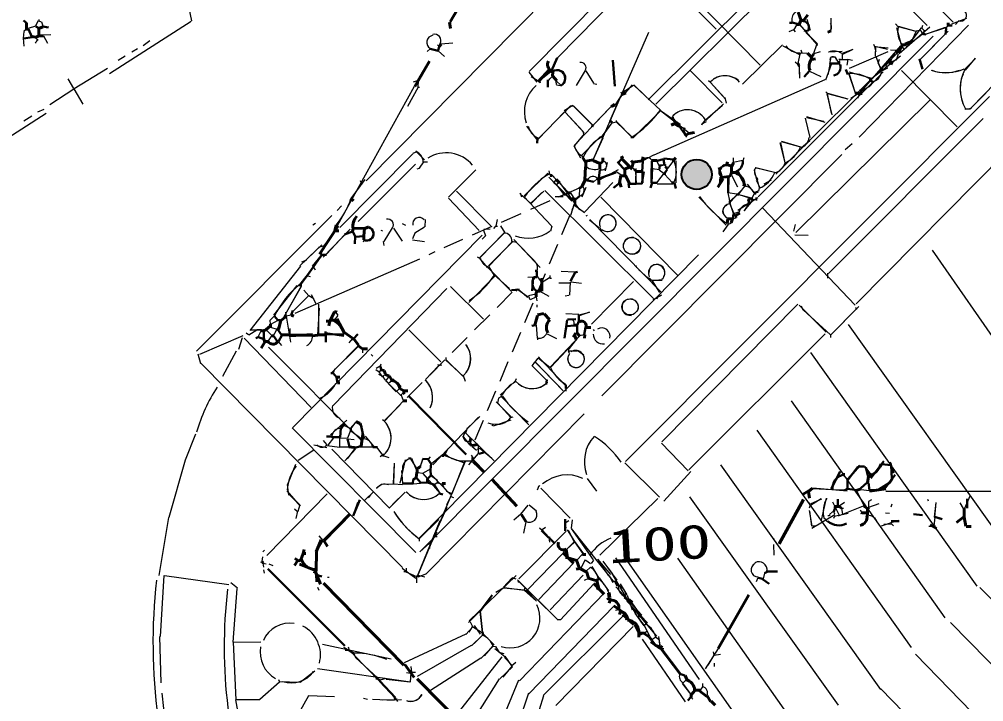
# Model space of a CAD drawing. Header units: millimetres. Extents: x -23299 to 140949, y -27274 to 87783.
# Drawn here: x 63551 to 83742, y 22321 to 36612 of the extents above; entities that cross this region are included whole.
import ezdxf

# ---------------------------------------------------------------- set-up
doc = ezdxf.new("R2010")
doc.units = ezdxf.units.MM
doc.linetypes.add('DASHED', pattern=[666.674799, 446.523571, -220.151228])
for name, color, linetype, lineweight in [('A_DASHED', 8, 'DASHED', 18), ('A_HATCH', 252, 'CONTINUOUS', 15), ('A_MED', 9, 'CONTINUOUS', 20), ('A_THIN', 8, 'CONTINUOUS', 15), ('CHECK', 2, 'CONTINUOUS', 35), ('P_DASHED', 200, 'DASHED', 20), ('P_NOMARK', 6, 'CONTINUOUS', 35), ('P_R', 5, 'CONTINUOUS', 40), ('P_R_MARK', 5, 'CONTINUOUS', 25), ('P_SIZE', 140, 'CONTINUOUS', 13), ('SYM', 4, 'CONTINUOUS', 25), ('TEXT_SHAPE', 7, 'CONTINUOUS', 30)]:
    doc.layers.add(name, color=color, linetype=linetype, lineweight=lineweight)
doc.styles.add('JP', font='msgothic.ttc')

msp = doc.modelspace()

# ---------------------------------------------------------------- hatches: boundary and pattern name
at = {"layer": 'SYM'}
h = msp.add_hatch(color=7, dxfattribs=at)
h.dxf.hatch_style = 1
edge = h.paths.add_edge_path()
edge.add_arc((77733, 33363), 315, 0, 360)

# ---------------------------------------------------------------- linework, layer by layer
at = {"layer": 'A_DASHED', "lineweight": 15}
msp.add_line((73870, 30895), (71193, 28208), dxfattribs=at)
at = {"layer": 'A_HATCH', "lineweight": 15}
for p, q in [((74997, 25893), (74007, 24893)), ((74943, 25436), (74188, 24665)), ((75157, 25220), (74428, 24463)), ((75359, 24972), (74665, 24246)), ((75581, 24792), (74882, 24038))]:
    msp.add_line(p, q, dxfattribs=at)
at = {"layer": 'A_MED', "lineweight": 20}
for p, q in [((76046, 38528), (70816, 33226)), ((80038, 36617), (80110, 36385)), ((80544, 36638), (80543, 36383)), ((83382, 36630), (83069, 36512)), ((79761, 36389), (79661, 36352)), ((79831, 36503), (79762, 36384)), ((81136, 34143), (83420, 36489)), ((81952, 36462), (82321, 36365)), ((81954, 36469), (82321, 36360)), ((81971, 35897), (82616, 36456)), ((82407, 36374), (82322, 36362)), ((82410, 36387), (82444, 36353)), ((82493, 36382), (82474, 36314)), ((82997, 36486), (82945, 36419)), ((76725, 36335), (75558, 33665)), ((82483, 36316), (82242, 36133)), ((78695, 35256), (79529, 36077)), ((80238, 36076), (80176, 35893)), ((80236, 36077), (80270, 36077)), ((80489, 35934), (80776, 35946)), ((81004, 35976), (80776, 35894)), ((81003, 35982), (80786, 35876)), ((81473, 36042), (81472, 35838)), ((81793, 35975), (81911, 35962)), ((82028, 36039), (82064, 35990)), ((79895, 35890), (79850, 35684)), ((79929, 35909), (79896, 35891)), ((79931, 35908), (80049, 35904)), ((80318, 35931), (80185, 35889)), ((80538, 35824), (80516, 35669)), ((80642, 35818), (80557, 35822)), ((80699, 35713), (80640, 35814)), ((80777, 35889), (80777, 35770)), ((80777, 35770), (80896, 35770)), ((80898, 35770), (80876, 35651)), ((80896, 35774), (80998, 35757)), ((81485, 35831), (81594, 35542)), ((81552, 35771), (81529, 35703)), ((81952, 35888), (81917, 35768)), ((82396, 35764), (82442, 35646)), ((83568, 35790), (83338, 35561)), ((83565, 35795), (83352, 35550)), ((79793, 35718), (79842, 35682)), ((79870, 35686), (79884, 35378)), ((79876, 35634), (79882, 35379)), ((80545, 35662), (80431, 35335)), ((80523, 35668), (80475, 35446)), ((77603, 35536), (78263, 34866)), ((80094, 35523), (80335, 35412)), ((80921, 35515), (81393, 35379)), ((81640, 35511), (81345, 35197)), ((70211, 32294), (71825, 35210)), ((76414, 35237), (76665, 34997)), ((76982, 34703), (76426, 35226)), ((81164, 35140), (81163, 35074)), ((81252, 35138), (81199, 35071)), ((76167, 35039), (76026, 34820)), ((76225, 35122), (76028, 34820)), ((75081, 34799), (75149, 34799)), ((75168, 33972), (75999, 34847)), ((75945, 34784), (75566, 34398)), ((83347, 34737), (83466, 34737)), ((83350, 34732), (83485, 34753)), ((77230, 34549), (77518, 34144)), ((74171, 34372), (74380, 34104)), ((75957, 34447), (75734, 34141)), ((75956, 34447), (75736, 34140)), ((76045, 34459), (75963, 34434)), ((76045, 34495), (76045, 34461)), ((77299, 34466), (77332, 34466)), ((77324, 34384), (77483, 34335)), ((77377, 34354), (77443, 34267)), ((77383, 34409), (77383, 34375)), ((77930, 34463), (77825, 34407)), ((77913, 34508), (77832, 34403)), ((75359, 34257), (75365, 34189)), ((75766, 34125), (75561, 33664)), ((79475, 34028), (79580, 33607)), ((79485, 34032), (79575, 33608)), ((80988, 34002), (80839, 33878)), ((71872, 33834), (71789, 33802)), ((72037, 33672), (71877, 33828)), ((80768, 33779), (75745, 28728)), ((75858, 33610), (75816, 33438)), ((76182, 33699), (76325, 33522)), ((76329, 33525), (76380, 33525)), ((76897, 33640), (76951, 33522)), ((76899, 33189), (77239, 33631)), ((77056, 33562), (76954, 33528)), ((77057, 33558), (77091, 33524)), ((77091, 33524), (77125, 33524)), ((77295, 33648), (77293, 33184)), ((78699, 33652), (78496, 33616)), ((72540, 32886), (73106, 33461)), ((74650, 33374), (74616, 33357)), ((74650, 33371), (74669, 33339)), ((74694, 33365), (75044, 32991)), ((76092, 33456), (75689, 33241)), ((76163, 33344), (76047, 33416)), ((76461, 33485), (76449, 33172)), ((76455, 33422), (76463, 33167)), ((76803, 33488), (76955, 33469)), ((76946, 33461), (77053, 33383)), ((77066, 33363), (77221, 33196)), ((78461, 33345), (78589, 33103)), ((78968, 33493), (78934, 33459)), ((78935, 33455), (78986, 33251)), ((79361, 33407), (78958, 33500)), ((79361, 33403), (78974, 33500)), ((70784, 33256), (70492, 32861)), ((70715, 33178), (70503, 32859)), ((74744, 33194), (74795, 33143)), ((75652, 33268), (75584, 33215)), ((76903, 33169), (77208, 33169)), ((76903, 33167), (77234, 33167)), ((72701, 33014), (73426, 32286)), ((74535, 33010), (74270, 32766)), ((75278, 33065), (75269, 32913)), ((78587, 32950), (78876, 32870)), ((78613, 32945), (78837, 32872)), ((78944, 32975), (78886, 32859)), ((79041, 33081), (79024, 33012)), ((72535, 32866), (73180, 32188)), ((74111, 32901), (74693, 32284)), ((74937, 32895), (74768, 32895)), ((75179, 32748), (75120, 32624)), ((77776, 32887), (78352, 32303)), ((78814, 32793), (78796, 32742)), ((78969, 32877), (78968, 32843)), ((78626, 32578), (78524, 32546)), ((67264, 29664), (70096, 32500)), ((70476, 32216), (69914, 31630)), ((70161, 32178), (69919, 31858)), ((73696, 32127), (73184, 31617)), ((73695, 32131), (73190, 31616)), ((73626, 32290), (73714, 32140)), ((74701, 32280), (74673, 32178)), ((70358, 32098), (69983, 31696)), ((70768, 31993), (70747, 31944)), ((73892, 31963), (73374, 31447)), ((79786, 32100), (80066, 32088)), ((69883, 31890), (69425, 31450)), ((69815, 31825), (69558, 31578)), ((69916, 31864), (69815, 31830)), ((69922, 31857), (69864, 31689)), ((69563, 31570), (69462, 31528)), ((69867, 31688), (69867, 31654)), ((73367, 31410), (73857, 30908)), ((74896, 31336), (75185, 31323)), ((74201, 31210), (74319, 31218)), ((74402, 31221), (74493, 31095)), ((74658, 31193), (74692, 31193)), ((74845, 31093), (75082, 31096)), ((75086, 31108), (75069, 30835)), ((75097, 31112), (75318, 31084)), ((76413, 31118), (75532, 30226)), ((76721, 31204), (76805, 31136)), ((80473, 31294), (80473, 31192)), ((68872, 29989), (69456, 31030)), ((69449, 31019), (69146, 30479)), ((70119, 28522), (72504, 30974)), ((73271, 30330), (72580, 31013)), ((74451, 30916), (74637, 30813)), ((69615, 30829), (69717, 30762)), ((74368, 30856), (74215, 30824)), ((74374, 30803), (74389, 30717)), ((75059, 30829), (74979, 30815)), ((69827, 30564), (69796, 30003)), ((69815, 30648), (69818, 30007)), ((79849, 30644), (77005, 27765)), ((79876, 30622), (80440, 30062)), ((68798, 30309), (68802, 30224)), ((68891, 30400), (68801, 30313)), ((69237, 29852), (69133, 30479)), ((69251, 30414), (69133, 30392)), ((70219, 30410), (70146, 30311)), ((70168, 30481), (70220, 30414)), ((74993, 30451), (75265, 30437)), ((74993, 30451), (75265, 30437)), ((75487, 30472), (75267, 30418)), ((75486, 30477), (75274, 30402)), ((68524, 30102), (68356, 29997)), ((68674, 30105), (68403, 30105)), ((68624, 30107), (68522, 30112)), ((68725, 30105), (68843, 29986)), ((68808, 30167), (68945, 30124)), ((69216, 30139), (69216, 30003)), ((74369, 30208), (74392, 29933)), ((75017, 30188), (74966, 29935)), ((68841, 29988), (68755, 29869)), ((70518, 29919), (70450, 29834)), ((74399, 29934), (74399, 29900)), ((74599, 30028), (74801, 29926)), ((75381, 30005), (75280, 29984)), ((68974, 29864), (69043, 29780)), ((70739, 29713), (70738, 29628)), ((72481, 29490), (72834, 29136)), ((74434, 29541), (74416, 29507)), ((75042, 29666), (75228, 29671)), ((71577, 25129), (67351, 29410)), ((71106, 29346), (71020, 29297)), ((71123, 29391), (71106, 29340)), ((74284, 29362), (74579, 29063)), ((74338, 29429), (74291, 29362)), ((74293, 29348), (74580, 29064)), ((71016, 29276), (71086, 29227)), ((71068, 29179), (71173, 29123)), ((71079, 29228), (71145, 29125)), ((71123, 29274), (71092, 29237)), ((72847, 29149), (72883, 29031)), ((71277, 28983), (71444, 28813)), ((71538, 28735), (71282, 28986)), ((71510, 28883), (71459, 28832)), ((74586, 29067), (74605, 29000)), ((74995, 28947), (74995, 28825)), ((73645, 28714), (73583, 28680)), ((73537, 28598), (73847, 28285)), ((75375, 28350), (72070, 25002)), ((73885, 28279), (73833, 28263)), ((70063, 27907), (70410, 28217)), ((70468, 28038), (70609, 28186)), ((70497, 28043), (70594, 28178)), ((73357, 28161), (73459, 28130)), ((70483, 27999), (70424, 27842)), ((70790, 27882), (70965, 27671)), ((72832, 27891), (72984, 27693)), ((72928, 28047), (72893, 27945)), ((69991, 27637), (69715, 27696)), ((69999, 27686), (70254, 27648)), ((70256, 27858), (70255, 27654)), ((70273, 27847), (70425, 27839)), ((70426, 27828), (70562, 27813)), ((73023, 27674), (73126, 27591)), ((73163, 27517), (73163, 27702)), ((76993, 27733), (77552, 27157)), ((69720, 27587), (69386, 27372)), ((71039, 27645), (71153, 27484)), ((71182, 27467), (71285, 27438)), ((72439, 27485), (72850, 27328)), ((67021, 27382), (66681, 26181)), ((71402, 27314), (71376, 26889)), ((71400, 27314), (71383, 26888)), ((71628, 27385), (71516, 26901)), ((71740, 27407), (71869, 27204)), ((71765, 27418), (71855, 27197)), ((72005, 27420), (71921, 27192)), ((71992, 27401), (71951, 27263)), ((71553, 27160), (71573, 26888)), ((71879, 27121), (72014, 27105)), ((72147, 27185), (72011, 27116)), ((77612, 27139), (77048, 26522)), ((81265, 27230), (81163, 27257)), ((71145, 26877), (71028, 26790)), ((71387, 26876), (71150, 26869)), ((71387, 26887), (71572, 26873)), ((71947, 26892), (71794, 26877)), ((72289, 26974), (72305, 26906)), ((72302, 26908), (72403, 26887)), ((69996, 26672), (68732, 25380)), ((69150, 26738), (69428, 26419)), ((71297, 26375), (71629, 26712)), ((71630, 26711), (71364, 26450)), ((72589, 26684), (72588, 26616)), ((80567, 26756), (80161, 26781)), ((80880, 26733), (80162, 26791)), ((80839, 26753), (80567, 26757)), ((81175, 26767), (81346, 26743)), ((81694, 26730), (84328, 26732)), ((76916, 26576), (75704, 25392)), ((80346, 26564), (80121, 26464)), ((80441, 26581), (80341, 26125)), ((80575, 26507), (80627, 26406)), ((80829, 26491), (80714, 26416)), ((81331, 26512), (81327, 26392)), ((81548, 26463), (81329, 26391)), ((82739, 26494), (82705, 26189)), ((82737, 26494), (82712, 26188)), ((83245, 26485), (83314, 26367)), ((83453, 26627), (83340, 26369)), ((69314, 26357), (69367, 26308)), ((69372, 26309), (69339, 26156)), ((72154, 25623), (72506, 26393)), ((74054, 26248), (73904, 26126)), ((74049, 26251), (74207, 26434)), ((74225, 26442), (74378, 26317)), ((80092, 26314), (80137, 25998)), ((80704, 26212), (81223, 26420)), ((80769, 26375), (80803, 26375)), ((81193, 26271), (81160, 26253)), ((66677, 26179), (66474, 24967)), ((74156, 26085), (74106, 25847)), ((75128, 26121), (75102, 25953)), ((75129, 26133), (75103, 25953)), ((81801, 26066), (81596, 26000)), ((81649, 26038), (81801, 26046)), ((81968, 26113), (81797, 26068)), ((69819, 25796), (69906, 25696)), ((74634, 25764), (74668, 25764)), ((74638, 25765), (74654, 25663)), ((75165, 25655), (74934, 25445)), ((68636, 25253), (68603, 25235)), ((75341, 25410), (75225, 25287)), ((75399, 25293), (75310, 25117)), ((68649, 25220), (68663, 25135)), ((68653, 25223), (68720, 25205)), ((71565, 25118), (71851, 24909)), ((75714, 25218), (75887, 24956)), ((66594, 24961), (67940, 24772)), ((69769, 25033), (69769, 24982)), ((72074, 24996), (71897, 24929)), ((71905, 24972), (72040, 24934)), ((75968, 24848), (76036, 24844)), ((67983, 24815), (68116, 24703)), ((68102, 24694), (68022, 23571)), ((74161, 24652), (74364, 24447)), ((75679, 24695), (75628, 24679)), ((73449, 24552), (73203, 24217)), ((76212, 24512), (76280, 24444)), ((73195, 24210), (73240, 23772)), ((74880, 24034), (74813, 24038)), ((76286, 24048), (76235, 24032)), ((76505, 24111), (76522, 24078)), ((72982, 23997), (72948, 23979)), ((73249, 23713), (73016, 23494)), ((73274, 23730), (73493, 23509)), ((68027, 23569), (68085, 22361)), ((70338, 23466), (70565, 23343)), ((76949, 23620), (76956, 23484)), ((77013, 23432), (77046, 23432)), ((71387, 22449), (70541, 23315)), ((70554, 23329), (70588, 23245)), ((70593, 23247), (71058, 22816)), ((71747, 23059), (71763, 22940)), ((73880, 23054), (73609, 22798)), ((71656, 22934), (71741, 22919)), ((71759, 22939), (71844, 22939)), ((71046, 22806), (71012, 22788)), ((77854, 22633), (77802, 22566)), ((77856, 22700), (77856, 22632)), ((71388, 22447), (71404, 22379)), ((71449, 22359), (71467, 22326)), ((77618, 22411), (77652, 22376))]:
    msp.add_line(p, q, dxfattribs=at)
for centre, radius, start, end in [((79905, 36610), 182, 125.9048, 202.8769), ((80448, 36449), 110, 285.1284, 42.5114), ((82370, 36355), 430, 167.2519, 219.5413), ((80608, 35645), 301, 55.2229, 113.0761), ((80590, 35758), 71.4, 355.6555, 169.9954), ((80578, 35602), 166, 279.4115, 32.4163), ((82948, 36443), 949, 251.315, 293.7445), ((82945, 36321), 828, 249.8814, 290.3787), ((80989, 34813), 661, 55.3667, 96.8522), ((81375, 35530), 224, 276.9561, 355.8118), ((84083, 35152), 835, 157.8982, 208.7371), ((75595, 33764), 297, 232.8565, 290.1265), ((75757, 33552), 92.2, 239.9483, 79.8142), ((76701, 33597), 113, 24.2637, 141.3425), ((76789, 33414), 518, 333.9568, 25.0852), ((75561, 33204), 117, 36.1724, 157.2247), ((79220, 33437), 277, 169.7973, 220.5591), ((78840, 33602), 563, 290.7586, 339.276), ((78730, 32905), 211, 19.9571, 89.3606), ((68977, 33349), 1595, 319.0546, 342.0601), ((79550, 34108), 2129, 214.4731, 236.4574), ((70774, 32116), 183, 308.3921, 19.9898), ((74203, 32802), 774, 249.6007, 306.5187), ((76388, 31866), 174, 235.2227, 13.6096), ((75085, 30243), 85.2, 338.5074, 215.7399), ((69464, 29977), 225, 298.4358, 2.2396), ((75767, 30016), 202, 179.2294, 280.4865), ((72488, 29508), 513, 325.3044, 32.004), ((75206, 29499), 176, 138.9453, 26.2655), ((75197, 29492), 185, 321.0633, 121.6776), ((70840, 27845), 495, 313.7605, 43.9989), ((70848, 27842), 488, 326.0994, 33.6514), ((73539, 28527), 398, 258.6089, 318.388), ((70282, 27847), 196, 87.2699, 171.6698), ((72948, 27873), 102, 124.7702, 286.7829), ((76159, 27348), 779, 137.4255, 200.2826), ((69888, 27790), 140, 219.4597, 318.6235), ((70757, 27639), 187, 4.4193, 98.2359), ((71781, 27206), 208, 105.2965, 191.4351), ((70011, 26724), 850, 141.2414, 178.0538), ((71209, 26655), 221, 70.5397, 143.5916), ((80907, 26302), 527, 148.7709, 196.2846), ((74234, 26233), 155, 238.4734, 28.884), ((80713, 26407), 393, 219.0744, 293.7376), ((81304, 26001), 224, 16.8124, 88.3303), ((76302, 24843), 976, 111.8843, 145.8159), ((78408, 23555), 12058, 173.7552, 201.198), ((73102, 23337), 401, 21.64, 67.7226), ((69253, 23278), 562, 250.8214, 324.8235), ((77517, 22851), 150, 158.4944, 243.5945)]:
    msp.add_arc(centre, radius, start, end, dxfattribs=at)
at = {"layer": 'A_THIN', "lineweight": 15}
for p, q in [((80676, 38392), (82556, 36480)), ((76719, 34926), (80077, 38276)), ((74223, 35519), (76701, 38025)), ((80209, 38143), (76880, 34832)), ((76763, 37787), (74817, 35803)), ((76790, 37765), (78140, 36403)), ((79064, 35650), (76859, 37897)), ((83100, 36551), (82393, 37268)), ((67098, 36842), (67158, 36577)), ((67147, 36569), (65443, 35471)), ((83204, 36569), (83153, 36500)), ((79763, 36383), (79797, 36349)), ((79885, 36504), (80248, 36086)), ((81896, 36517), (81951, 36453)), ((81917, 36442), (82027, 36030)), ((82141, 36036), (82439, 36435)), ((82325, 36364), (82244, 36182)), ((82996, 36365), (82422, 35785)), ((82437, 36347), (82455, 36314)), ((82440, 36434), (82491, 36383)), ((82461, 36484), (82444, 36432)), ((82937, 36437), (82480, 36279)), ((82943, 36433), (82539, 36304)), ((71938, 25460), (82680, 36260)), ((80020, 36335), (80259, 36095)), ((82931, 36297), (82408, 35771)), ((79536, 36054), (79897, 35870)), ((79915, 35975), (79933, 35907)), ((82001, 36057), (81224, 35163)), ((81437, 36093), (81458, 36043)), ((81452, 36041), (81486, 35939)), ((81456, 36042), (81744, 36013)), ((81462, 36050), (81729, 35986)), ((82100, 36076), (82133, 36042)), ((81932, 35903), (79389, 33372)), ((80743, 35770), (80709, 35770)), ((80729, 35752), (80711, 35718)), ((80743, 35770), (80777, 35770)), ((81732, 35933), (80924, 35582)), ((81366, 35350), (82003, 35848)), ((81893, 35933), (81798, 35756)), ((81915, 35763), (81830, 35730)), ((81528, 35699), (81596, 35577)), ((81598, 35551), (81586, 35516)), ((81729, 35590), (81613, 35534)), ((81735, 35707), (81684, 35639)), ((81691, 35634), (81725, 35600)), ((81745, 35706), (81794, 35670)), ((83185, 34361), (82019, 35542)), ((80416, 35346), (76834, 33764)), ((80918, 35466), (81049, 35074)), ((80921, 35484), (81049, 35072)), ((76228, 35115), (76412, 35235)), ((76248, 35076), (76391, 35239)), ((77979, 35327), (78028, 35290)), ((78021, 35289), (78339, 34936)), ((78023, 35288), (78314, 34968)), ((79022, 32892), (81418, 35294)), ((80958, 34961), (81334, 35208)), ((83486, 34763), (83990, 35284)), ((76148, 35090), (76168, 35040)), ((83862, 34995), (76242, 27351)), ((78325, 34972), (78347, 34854)), ((80435, 35090), (80469, 35055)), ((80458, 35053), (80562, 34610)), ((80463, 35054), (80551, 34647)), ((80470, 35059), (80891, 34949)), ((80471, 35062), (80899, 34947)), ((81150, 35074), (81099, 34952)), ((81164, 35106), (81197, 35072)), ((83468, 34746), (83789, 35068)), ((74956, 34705), (75139, 34812)), ((74975, 34668), (75081, 34796)), ((75150, 34797), (75548, 34404)), ((75151, 34798), (75543, 34404)), ((76056, 34807), (75910, 34470)), ((78276, 34809), (77916, 34502)), ((78291, 34842), (77923, 34491)), ((82614, 34920), (79811, 32146)), ((64116, 34641), (62458, 33574)), ((74972, 34672), (74413, 34109)), ((74968, 34675), (74417, 34104)), ((74978, 34664), (75359, 34260)), ((74982, 34669), (75377, 34232)), ((76977, 34696), (76403, 34129)), ((77385, 34411), (76974, 34697)), ((77574, 34228), (76977, 34698)), ((80002, 34540), (80104, 34135)), ((80007, 34540), (80098, 34138)), ((80029, 34557), (80395, 34477)), ((80032, 34576), (80414, 34455)), ((83728, 34535), (80494, 31286)), ((76050, 34466), (76377, 34149)), ((76054, 34469), (76376, 34144)), ((77297, 34448), (77333, 34458)), ((77388, 34369), (77491, 34321)), ((75377, 34214), (75173, 33968)), ((75720, 34157), (75320, 33761)), ((77480, 34312), (77446, 34277)), ((75163, 33961), (75302, 33708)), ((79503, 34050), (79908, 33944)), ((79507, 34062), (79907, 33939)), ((80103, 34069), (79919, 33915)), ((84308, 33929), (81069, 30654)), ((70263, 32249), (71791, 33797)), ((76826, 33766), (76607, 33648)), ((71848, 33581), (70644, 32378)), ((72011, 33627), (71921, 33494)), ((72010, 33628), (72094, 33628)), ((77092, 33558), (76954, 33559)), ((78498, 33711), (78497, 33609)), ((78720, 33711), (78702, 33643)), ((71926, 33487), (71875, 33471)), ((74616, 33388), (74122, 32915)), ((74636, 33440), (74653, 33372)), ((74707, 33343), (74791, 33258)), ((76384, 33512), (76418, 33478)), ((77093, 33508), (77110, 33475)), ((70685, 33236), (70705, 33186)), ((74634, 33308), (75117, 32806)), ((75117, 32821), (74653, 33290)), ((74784, 33254), (74748, 33204)), ((74798, 33147), (74945, 32952)), ((74851, 33188), (74801, 33152)), ((75289, 32621), (74869, 33197)), ((75976, 33194), (75385, 32575)), ((78734, 33114), (78606, 32951)), ((78788, 33158), (78965, 32944)), ((78976, 33241), (79056, 33089)), ((78998, 33250), (79038, 33082)), ((79292, 33243), (79137, 33159)), ((74027, 32964), (74266, 32746)), ((74036, 32979), (74063, 32893)), ((74493, 32985), (74265, 32753)), ((74552, 33027), (76826, 30764)), ((74941, 32939), (74840, 32886)), ((75020, 32981), (75002, 32948)), ((75091, 32981), (75164, 32865)), ((75411, 33089), (75328, 32890)), ((78383, 32977), (78422, 32808)), ((78394, 32987), (78564, 32955)), ((78743, 33109), (78431, 32781)), ((78570, 32938), (78434, 32802)), ((75169, 32749), (75091, 32504)), ((75173, 32718), (75382, 32563)), ((77336, 31249), (75727, 32888)), ((78410, 32779), (78515, 32524)), ((78428, 32759), (78501, 32534)), ((78593, 32613), (79011, 32883)), ((78906, 32823), (78719, 32601)), ((78810, 32734), (78724, 32598)), ((78820, 32796), (78854, 32762)), ((78969, 32842), (78901, 32824)), ((70297, 32707), (70208, 32609)), ((78524, 32534), (78541, 32517)), ((81052, 30623), (79119, 32654)), ((69752, 32334), (69699, 32302)), ((73558, 32420), (73527, 32283)), ((75442, 32506), (75409, 32488)), ((75489, 32413), (75686, 32252)), ((76987, 30899), (75495, 32419)), ((78386, 32306), (78277, 32158)), ((78454, 32345), (78375, 32311)), ((78556, 32447), (78493, 32432)), ((79795, 32316), (79756, 32173)), ((73271, 32195), (73308, 32079)), ((73409, 32218), (73279, 32207)), ((73526, 32285), (73477, 32232)), ((73528, 32283), (73562, 32283)), ((75696, 32265), (75731, 32198)), ((75730, 32197), (75730, 32163)), ((69277, 28061), (73244, 32088)), ((73311, 32075), (73240, 32010)), ((73873, 31952), (73379, 31441)), ((73866, 31963), (73951, 31948)), ((73902, 31999), (74457, 31413)), ((73950, 31942), (74320, 31566)), ((82665, 31776), (85951, 27027)), ((69329, 30456), (71937, 31593)), ((77770, 31676), (71919, 25736)), ((73135, 31634), (73202, 31600)), ((73195, 31598), (73356, 31404)), ((69435, 31442), (68376, 30097)), ((69714, 31416), (69746, 31364)), ((73380, 31426), (73493, 31247)), ((76453, 31464), (76474, 31415)), ((76523, 31364), (76713, 31196)), ((69592, 31241), (69643, 31225)), ((73508, 31230), (72964, 30681)), ((73501, 31257), (73812, 30974)), ((74654, 31201), (74487, 31094)), ((74659, 31244), (74658, 31193)), ((76798, 31134), (76956, 30894)), ((77013, 31154), (76810, 31137)), ((77013, 31142), (76810, 31142)), ((69360, 31034), (68873, 30416)), ((69509, 30941), (69613, 30824)), ((73895, 30955), (73963, 30955)), ((73965, 30954), (73947, 30920)), ((73969, 30964), (74205, 30803)), ((74016, 30946), (74188, 30788)), ((69607, 30822), (69293, 30506)), ((69609, 30819), (69324, 30543)), ((69665, 30848), (69765, 30646)), ((74210, 30816), (74240, 30747)), ((74254, 30742), (74370, 30800)), ((76999, 30838), (76817, 30740)), ((76929, 30817), (76894, 30749)), ((76924, 30833), (76941, 30816)), ((76944, 30818), (76977, 30818)), ((74385, 30632), (74385, 30581)), ((79920, 30612), (79954, 30527)), ((79959, 30529), (80532, 30001)), ((81128, 30596), (80533, 29994)), ((81086, 30552), (80535, 29997)), ((81059, 30579), (81093, 30545)), ((68966, 30304), (68811, 30223)), ((68616, 30092), (68547, 29956)), ((71704, 30111), (72379, 29439)), ((75566, 30119), (75583, 30086)), ((80902, 30220), (84349, 25377)), ((68228, 29981), (67326, 29590)), ((68215, 29940), (68137, 29700)), ((68258, 29937), (69665, 28483)), ((68350, 30001), (68300, 30036)), ((74673, 29333), (75285, 29980)), ((75225, 29905), (74676, 29330)), ((75218, 29912), (75035, 29684)), ((80419, 30028), (77569, 27178)), ((80531, 30001), (80531, 29950)), ((68771, 29744), (70701, 27803)), ((70649, 29770), (70102, 29224)), ((70643, 29776), (70166, 29283)), ((75233, 29686), (75371, 29587)), ((67289, 29604), (67344, 29406)), ((68092, 29665), (67802, 29133)), ((70920, 29590), (70954, 29556)), ((72480, 29526), (72480, 29475)), ((74408, 29513), (74340, 29428)), ((74418, 29513), (74656, 29324)), ((74435, 29521), (74986, 28946)), ((75043, 29662), (75061, 29629)), ((80114, 29637), (83595, 24744)), ((70158, 29290), (70122, 29205)), ((72329, 29356), (72058, 29071)), ((72310, 29388), (72328, 29355)), ((72398, 29369), (72330, 29352)), ((72484, 29476), (72843, 29140)), ((74354, 29432), (74872, 28899)), ((74357, 29435), (74934, 28831)), ((71157, 29133), (71221, 29045)), ((71192, 29154), (71159, 29136)), ((71294, 29135), (71228, 29049)), ((73950, 29084), (73934, 29033)), ((71222, 29043), (71289, 28991)), ((71342, 29053), (71293, 29001)), ((73933, 29032), (73621, 28737)), ((71595, 28798), (71544, 28747)), ((71546, 28743), (71587, 28626)), ((73583, 28675), (73561, 28574)), ((73646, 28707), (74216, 28120)), ((71588, 28617), (71202, 28203)), ((73569, 28573), (73842, 28275)), ((79708, 28620), (82929, 24078)), ((72209, 27279), (73162, 28280)), ((73196, 28292), (72932, 28047)), ((70341, 28112), (70493, 28042)), ((71154, 28231), (71204, 28195)), ((73462, 28129), (73444, 28095)), ((73844, 28217), (73470, 28092)), ((67240, 27921), (67027, 27379)), ((71856, 25443), (69267, 28055)), ((70492, 27992), (70720, 27826)), ((73493, 27363), (72899, 27942)), ((72900, 27943), (72996, 27842)), ((78992, 28006), (82220, 23457)), ((69916, 27789), (69983, 27704)), ((70131, 27850), (70013, 27696)), ((70713, 27668), (70950, 27649)), ((70092, 27610), (71299, 26371)), ((70950, 27654), (70255, 27654)), ((70588, 27612), (70367, 27367)), ((70575, 27627), (70415, 27410)), ((71154, 27482), (71104, 27446)), ((72407, 27483), (72179, 27300)), ((72513, 27608), (72465, 27505)), ((72965, 27279), (73164, 27521)), ((73012, 27481), (73048, 27431)), ((73185, 27621), (73136, 27601)), ((73196, 27632), (73443, 27420)), ((69337, 27291), (69163, 26873)), ((72885, 27351), (71887, 24957)), ((72150, 27451), (72114, 27401)), ((72879, 27358), (72605, 26677)), ((72863, 27366), (73049, 27368)), ((76225, 27325), (76957, 26601)), ((78233, 27283), (81579, 22575)), ((81807, 27311), (81807, 27277)), ((72361, 26691), (72006, 27102)), ((72168, 27060), (72288, 26977)), ((72571, 26666), (72184, 27075)), ((80797, 27063), (80887, 26984)), ((69160, 26871), (69189, 26649)), ((72242, 26865), (72355, 26686)), ((72302, 26904), (72250, 26872)), ((75438, 26994), (75636, 26732)), ((69206, 26656), (69414, 26451)), ((70964, 26719), (70784, 26539)), ((70905, 26655), (70853, 26587)), ((74429, 26839), (74395, 26754)), ((74449, 26832), (74432, 26849)), ((74471, 26791), (75081, 26163)), ((81080, 26743), (81239, 26415)), ((72589, 26615), (72492, 26442)), ((72589, 26617), (72638, 26597)), ((77585, 26610), (80692, 22246)), ((80089, 26494), (80105, 26442)), ((80342, 26570), (80116, 26431)), ((81394, 26551), (81332, 26517)), ((81816, 26461), (81799, 26393)), ((82563, 26561), (82581, 26527)), ((69425, 26441), (69384, 26305)), ((80086, 26324), (80142, 25998)), ((80108, 26444), (80089, 26376)), ((80577, 26297), (80511, 26244)), ((80601, 26291), (80619, 26258)), ((80644, 26364), (80713, 26229)), ((80765, 26375), (80784, 26239)), ((80907, 26262), (80787, 26232)), ((81158, 26341), (81193, 26274)), ((81684, 26275), (81767, 26266)), ((71896, 24968), (72362, 26116)), ((72337, 26135), (71923, 25731)), ((74970, 26051), (74995, 25964)), ((75055, 26111), (74976, 26059)), ((80144, 25957), (80626, 26238)), ((80481, 26222), (80514, 26222)), ((80512, 26236), (80529, 26219)), ((80618, 26205), (80597, 26155)), ((80702, 26217), (80617, 26202)), ((81801, 26052), (81852, 26001)), ((82721, 26187), (82700, 26000)), ((72294, 25869), (72160, 25620)), ((74445, 25964), (74496, 25913)), ((74565, 25971), (74498, 25919)), ((75023, 25921), (75177, 25673)), ((75039, 25916), (75169, 25667)), ((75107, 25945), (75974, 24855)), ((75570, 25291), (75112, 25949)), ((80158, 26001), (80225, 26001)), ((82595, 25999), (82698, 25990)), ((82699, 26001), (82733, 26001)), ((71924, 25731), (71924, 25680)), ((72226, 25814), (72244, 25781)), ((72246, 25782), (72297, 25782)), ((75161, 25660), (75007, 25508)), ((75173, 25672), (75354, 25414)), ((75176, 25674), (75361, 25418)), ((68687, 25493), (68653, 25459)), ((72136, 25638), (71937, 25462)), ((72146, 25628), (72136, 25526)), ((68646, 25358), (68632, 25255)), ((75412, 25288), (75511, 25217)), ((75571, 25282), (75520, 25214)), ((75629, 25283), (75730, 25214)), ((75654, 25309), (75926, 24982)), ((76065, 24869), (75777, 25263)), ((75780, 25246), (75966, 25009)), ((76030, 25333), (77786, 22788)), ((78811, 21672), (76245, 25329)), ((77328, 25328), (80245, 21190)), ((68665, 25084), (68681, 25016)), ((68773, 25210), (68858, 25176)), ((69736, 25084), (69736, 25033)), ((71599, 25050), (71650, 25050)), ((71646, 25042), (71867, 24941)), ((71650, 25118), (71650, 25050)), ((75509, 25138), (75422, 25055)), ((75537, 25150), (75687, 24911)), ((66577, 24962), (66497, 23689)), ((69702, 25033), (69736, 25033)), ((69736, 25033), (69769, 25033)), ((70006, 24931), (70040, 24931)), ((71870, 24948), (71869, 24812)), ((72969, 24017), (73950, 24966)), ((73864, 24911), (73689, 24717)), ((73956, 24887), (73872, 24917)), ((74814, 24046), (73978, 24871)), ((73986, 24843), (74019, 24825)), ((75465, 24904), (75376, 24861)), ((75690, 24915), (75885, 24646)), ((75897, 24967), (75977, 24815)), ((76496, 24105), (75965, 25005)), ((69792, 24722), (69825, 24654)), ((73698, 24709), (73528, 24607)), ((73698, 24707), (74122, 24662)), ((73699, 24715), (74178, 24652)), ((74584, 24273), (74020, 24827)), ((74119, 24655), (74379, 24425)), ((74134, 24709), (74122, 24658)), ((76042, 24725), (76585, 24136)), ((76128, 24786), (76271, 24557)), ((83663, 24711), (84930, 23436)), ((75805, 24604), (74026, 22760)), ((75917, 24609), (75930, 24506)), ((76211, 24501), (76324, 24415)), ((76251, 24560), (76217, 24526)), ((76276, 24549), (76380, 24245)), ((76005, 24330), (74221, 22489)), ((76102, 24248), (76034, 24230)), ((76700, 23973), (76282, 24412)), ((76374, 24383), (76340, 24365)), ((76692, 23953), (76384, 24393)), ((76899, 23690), (76441, 24242)), ((73198, 24222), (72975, 24003)), ((73201, 24215), (73248, 23773)), ((76183, 24115), (74520, 22449)), ((76438, 24178), (76628, 23913)), ((76514, 24071), (76632, 23918)), ((76560, 24131), (76578, 24097)), ((73045, 23886), (72901, 23730)), ((73035, 23892), (72959, 23778)), ((72989, 23997), (73040, 23896)), ((73038, 23899), (73248, 23764)), ((73071, 23916), (73200, 23737)), ((76400, 23897), (74786, 22238)), ((76752, 23692), (76636, 23923)), ((76675, 23945), (76641, 23927)), ((83045, 23979), (88451, 18452)), ((66522, 22719), (66492, 23689)), ((72898, 23733), (71611, 23133)), ((73247, 23712), (73076, 23541)), ((76589, 23634), (77490, 22315)), ((76689, 23793), (76640, 23757)), ((76877, 23672), (76794, 23617)), ((76881, 23674), (76942, 23622)), ((76931, 23683), (76967, 23462)), ((68039, 23569), (68611, 23572)), ((71339, 23211), (69899, 23522)), ((70438, 23467), (70456, 23399)), ((73012, 23501), (71883, 22846)), ((73474, 23486), (73217, 23228)), ((73467, 23489), (73280, 23284)), ((73472, 23485), (73523, 23480)), ((73505, 23433), (73719, 23268)), ((73523, 23478), (73589, 23364)), ((76945, 23483), (76979, 23483)), ((78179, 23438), (77908, 23006)), ((70372, 23399), (70457, 23399)), ((73215, 23231), (72163, 22559)), ((73656, 23260), (72660, 21994)), ((73589, 23361), (73692, 23331)), ((73706, 23247), (73864, 23088)), ((73718, 23274), (73853, 23071)), ((78091, 23299), (77963, 23089)), ((78077, 23363), (78095, 23295)), ((78232, 23307), (78096, 23292)), ((82315, 23313), (87825, 17656)), ((73868, 23069), (73671, 22838)), ((73947, 23141), (73861, 23074)), ((78100, 23125), (78102, 23057)), ((69738, 22958), (69429, 22724)), ((71740, 22727), (69792, 23010)), ((71746, 22922), (71732, 22735)), ((69001, 22729), (68588, 22368)), ((68999, 22733), (68590, 22366)), ((68979, 22786), (68999, 22737)), ((69420, 22721), (68997, 22734)), ((71112, 22781), (71232, 22811)), ((71232, 22793), (71725, 22739)), ((72738, 21422), (73607, 22802)), ((74002, 22775), (73386, 21278)), ((77429, 22700), (77607, 22474)), ((77436, 22707), (77607, 22471)), ((77518, 22785), (77450, 22717)), ((66612, 21833), (66544, 22499)), ((69603, 22442), (68908, 21203)), ((70148, 22420), (69606, 22447)), ((74210, 22497), (73713, 21021)), ((74529, 22444), (73992, 20729)), ((81587, 22587), (87136, 16930)), ((68080, 22358), (68313, 21062)), ((68589, 22362), (68102, 22361)), ((68589, 22362), (68165, 22361)), ((70758, 22397), (70841, 22376)), ((70943, 22376), (71401, 22355)), ((71553, 22362), (71164, 22353))]:
    msp.add_line(p, q, dxfattribs=at)
for centre, radius in [((76377, 31867), 177), ((76336, 30588), 168)]:
    msp.add_circle(centre, radius, dxfattribs=at)
for centre, radius, start, end in [((83260, 36696), 122, 245.6847, 50.0686), ((79882, 36249), 341, 214.7388, 272.2516), ((84121, 35157), 872, 152.5694, 207.8515), ((78323, 35010), 420, 43.3258, 135.789), ((78320, 34956), 472, 52.3593, 120.3174), ((74859, 34681), 733, 131.7314, 198.8067), ((75148, 36038), 2257, 303.2295, 323.7887), ((77542, 34292), 426, 30.9234, 139.0026), ((77541, 34288), 430, 45.8218, 135.1397), ((74556, 34455), 361, 192.9631, 245.0048), ((76167, 33371), 883, 119.1986, 156.3823), ((79858, 34161), 234, 281.6441, 353.9643), ((75492, 34042), 332, 193.2301, 245.1312), ((79237, 34266), 750, 297.6507, 333.4466), ((71755, 33611), 255, 3.856, 67.9889), ((72492, 33102), 713, 39.71, 122.6433), ((79314, 33676), 279, 279.7847, 345.9303), ((75479, 31962), 1640, 121.7399, 144.9551), ((75258, 33034), 122, 278.3853, 43.5169), ((78395, 32597), 120, 106.0165, 232.6296), ((78434, 32595), 154, 92.7857, 254.8488), ((78828, 32536), 207, 98.2305, 170.1385), ((75872, 32340), 175, 303.8167, 202.947), ((75874, 32341), 173, 272.6582, 176.8899), ((73715, 31984), 148, 350.5448, 97.146), ((75864, 32347), 180, 228.1041, 304.5288), ((76387, 31849), 197, 84.0235, 182.5754), ((73444, 31671), 249, 196.0409, 257.0531), ((74223, 31404), 180, 340.9827, 59.0252), ((76893, 31301), 173, 309.9687, 208.5452), ((76900, 31312), 169, 330.1213, 185.4523), ((71971, 32258), 1829, 303.0481, 326.2946), ((70607, 29572), 1902, 128.1411, 154.3422), ((76342, 30582), 172, 341.6768, 278.0139), ((75740, 29988), 169, 147.4143, 147.4143), ((75745, 29972), 176, 346.5335, 119.0481), ((74434, 30108), 175, 258.6553, 336.8577), ((72517, 29507), 484, 313.4558, 37.9972), ((75211, 29498), 178, 148.1516, 297.3635), ((75372, 29637), 769, 203.0035, 240.8958), ((70439, 27093), 3292, 146.5091, 164.653), ((69611, 29260), 626, 291.4824, 334.4493), ((74284, 28389), 719, 118.3605, 153.3379), ((74288, 29336), 458, 220.9049, 306.602), ((74289, 29332), 455, 231.064, 312.7473), ((75467, 29988), 2204, 215.1211, 235.064), ((70318, 28469), 215, 164.956, 254.7589), ((74587, 26263), 1898, 34.4595, 57.9413), ((75019, 26279), 791, 65.4749, 130.2617), ((72695, 26973), 306, 196.2698, 249.781), ((72019, 27068), 510, 224.0459, 301.2825), ((72017, 27056), 499, 223.3702, 311.9462), ((73148, 27398), 2066, 211.9224, 233.7094), ((72925, 27218), 1782, 210.7943, 233.6545), ((75352, 24860), 317, 6.5315, 59.709), ((75319, 24397), 610, 19.8599, 55.3587), ((78285, 23471), 10445, 173.3654, 200.6264), ((76340, 24749), 255, 177.5411, 242.5148), ((75974, 24500), 288, 11.2236, 66.5969), ((73830, 24072), 622, 252.2627, 26.4515), ((69208, 23368), 596, 80.487, 156.6195), ((69179, 23300), 677, 345.0956, 62.7653), ((76435, 23552), 460, 14.9679, 58.3568), ((69225, 23357), 631, 169.8167, 240.5587), ((70579, 21617), 1721, 67.1172, 90.7029), ((77818, 22498), 144, 338.9836, 74.0541)]:
    msp.add_arc(centre, radius, start, end, dxfattribs=at)
at = {"layer": 'CHECK', "lineweight": 15}
for p, q in [((81122, 35058), (81122, 35058)), ((81137, 35093), (81137, 35093)), ((81164, 35050), (81164, 35050)), ((81174, 35096), (81174, 35096)), ((76395, 33525), (76380, 33525)), ((79743, 33669), (79743, 33669)), ((76401, 33494), (76401, 33494)), ((74763, 33224), (74763, 33224)), ((74769, 33170), (74769, 33170)), ((74821, 33166), (74821, 33166)), ((74824, 33224), (74824, 33224)), ((76339, 24432), (76339, 24432)), ((76288, 24413), (76288, 24419)), ((76301, 24392), (76301, 24392)), ((76346, 24368), (76340, 24365))]:
    msp.add_line(p, q, dxfattribs=at)
at = {"layer": 'CHECK', "lineweight": 30}
msp.add_line((74400, 34121), (74392, 34019), dxfattribs=at)
at = {"layer": 'P_DASHED', "lineweight": 20}
for p, q in [((75271, 33077), (72440, 31829)), ((75078, 32507), (73088, 27791))]:
    msp.add_line(p, q, dxfattribs=at)
at = {"layer": 'P_NOMARK', "lineweight": 40}
for p, q in [((71596, 28793), (71614, 28759)), ((71599, 28828), (71684, 28828)), ((71599, 28828), (71599, 28794)), ((71581, 28624), (71666, 28624)), ((69747, 25057), (69860, 24782)), ((71602, 23083), (69918, 24802)), ((71621, 23103), (71821, 22829)), ((71878, 22800), (73931, 20727))]:
    msp.add_line(p, q, dxfattribs=at)
at = {"layer": 'P_NOMARK', "lineweight": 30}
for p, q in [((71709, 28719), (72908, 27499)), ((68753, 25106), (70363, 23492)), ((70454, 23395), (70555, 23326))]:
    msp.add_line(p, q, dxfattribs=at)
at = {"layer": 'P_R', "lineweight": 40}
for p, q in [((72575, 36556), (73261, 37745)), ((72561, 36553), (72577, 36416)), ((80159, 26787), (79962, 26669)), ((80075, 26716), (80096, 26580)), ((79966, 26554), (79458, 25627)), ((78182, 23436), (78824, 24558))]:
    msp.add_line(p, q, dxfattribs=at)
at = {"layer": 'P_R_MARK', "lineweight": 15}
for p, q in [((72154, 35996), (72090, 35940)), ((71902, 35192), (71679, 34784)), ((71899, 35330), (71898, 35194)), ((71898, 35194), (71932, 35194)), ((79343, 25746), (79343, 25712)), ((79011, 24915), (78977, 24830))]:
    msp.add_line(p, q, dxfattribs=at)
at = {"layer": 'P_R_MARK', "lineweight": 30}
for p, q in [((72155, 35990), (72323, 35951)), ((72340, 36045), (72322, 35960)), ((79222, 25047), (79154, 25015)), ((79222, 25048), (79425, 25048)), ((79019, 24915), (79119, 24894)), ((79113, 24885), (79253, 24790))]:
    msp.add_line(p, q, dxfattribs=at)
at = {"layer": 'P_R_MARK', "lineweight": 20}
for p, q in [((72309, 36078), (72342, 36044)), ((72318, 35952), (72455, 35835)), ((72630, 36115), (72377, 36091)), ((71899, 35329), (71798, 35292)), ((79341, 25610), (79348, 25389)), ((79150, 25015), (79121, 24895))]:
    msp.add_line(p, q, dxfattribs=at)
at = {"layer": 'P_R_MARK', "lineweight": 40}
for p, q in [((72380, 36093), (72344, 36043)), ((72138, 35738), (71830, 35208)), ((72137, 35738), (71901, 35328))]:
    msp.add_line(p, q, dxfattribs=at)
at = {"layer": 'P_R_MARK', "lineweight": 20}
for centre, radius, start, end in [((72232, 36128), 150, 98.7201, 240.3417), ((72245, 36165), 133, 332.067, 106.7389), ((79035, 25080), 172, 350.2938, 119.1313), ((79019, 25081), 148, 114.3962, 269.5604)]:
    msp.add_arc(centre, radius, start, end, dxfattribs=at)
at = {"layer": 'SYM'}
msp.add_circle((77733, 33363), 315, dxfattribs=at)
at = {"layer": 'SYM', "lineweight": 40}
msp.add_arc((71325, 28854), 195, 7.6485, 83.9218, dxfattribs=at)
at = {"layer": 'SYM', "lineweight": 15}
for centre, radius, start, end in [((71702, 28701), 502, 334.8823, 45.3961), ((72837, 27915), 549, 228.7604, 272.6828), ((71749, 22589), 260, 248.9783, 332.6859), ((71732, 22617), 291, 261.4455, 329.5408)]:
    msp.add_arc(centre, radius, start, end, dxfattribs=at)
at = {"layer": 'SYM', "lineweight": 20}
msp.add_arc((71695, 28698), 509, 333.7236, 45.0212, dxfattribs=at)
at = {"layer": 'TEXT_SHAPE', "lineweight": 40}
for p, q in [((79855, 36760), (79922, 36589)), ((79914, 36588), (79881, 36503)), ((79917, 36587), (79967, 36587)), ((80059, 36702), (79972, 36584)), ((63705, 36540), (63705, 36404)), ((63705, 36404), (63739, 36404)), ((63959, 36421), (63958, 36268)), ((64045, 36452), (63959, 36420)), ((79832, 36502), (79882, 36502)), ((80547, 36373), (80478, 36342)), ((82999, 36536), (82999, 36485)), ((63823, 36253), (63890, 36235)), ((63958, 36268), (63891, 36233)), ((63958, 36268), (64060, 36268)), ((82253, 36178), (82201, 36127)), ((81908, 35972), (81942, 35904)), ((82016, 36042), (81960, 35907)), ((82032, 36076), (82100, 36076)), ((82032, 36076), (82032, 36042)), ((82197, 36136), (82094, 36088)), ((80051, 35902), (80134, 35822)), ((80133, 35821), (80133, 35770)), ((80219, 35782), (80134, 35767)), ((80188, 35887), (80135, 35820)), ((81805, 35760), (81737, 35709)), ((74660, 35566), (74414, 35304)), ((79847, 35687), (79881, 35636)), ((80709, 35719), (80709, 35685)), ((81832, 35733), (81797, 35666)), ((74671, 35524), (74435, 35335)), ((74678, 35516), (74711, 35516)), ((74719, 35516), (74711, 35414)), ((74719, 35421), (74805, 35320)), ((81369, 35330), (81403, 35312)), ((76168, 35035), (76252, 35070)), ((81113, 35057), (81197, 35057)), ((76028, 34823), (75943, 34788)), ((77233, 34530), (77282, 34461)), ((75931, 34482), (75964, 34448)), ((77320, 34449), (77196, 34393)), ((77280, 34431), (77196, 34393)), ((77282, 34460), (77281, 34426)), ((77282, 34460), (77281, 34426)), ((77349, 34375), (77383, 34375)), ((76382, 34154), (76382, 34120)), ((77453, 34274), (77495, 34191)), ((77504, 34187), (77571, 34217)), ((77687, 34241), (77569, 34220)), ((75340, 33724), (75406, 33621)), ((76159, 33745), (76179, 33696)), ((76614, 33730), (76597, 33679)), ((75402, 33525), (75394, 33253)), ((75566, 33668), (75412, 33642)), ((75415, 33627), (75414, 33525)), ((75565, 33657), (75702, 33591)), ((75769, 33629), (75702, 33595)), ((75702, 33593), (75702, 33474)), ((75771, 33712), (75770, 33627)), ((76167, 33688), (76380, 33473)), ((76331, 33519), (76228, 33471)), ((76360, 33658), (76395, 33608)), ((76400, 33609), (76382, 33524)), ((76599, 33651), (76395, 33623)), ((76601, 33678), (76600, 33644)), ((76804, 33654), (76905, 33654)), ((77295, 33712), (77244, 33661)), ((77244, 33661), (77244, 33627)), ((78375, 33627), (78358, 33559)), ((78362, 33562), (78464, 33545)), ((78463, 33541), (78463, 33405)), ((78502, 33607), (78467, 33539)), ((74668, 33338), (74702, 33338)), ((76143, 33340), (76117, 33185)), ((76159, 33337), (76226, 33337)), ((76227, 33474), (76226, 33337)), ((76239, 33344), (76325, 33175)), ((76464, 33422), (76582, 33422)), ((77057, 33388), (77056, 33354)), ((78412, 33320), (78243, 33299)), ((78444, 33340), (78411, 33322)), ((78459, 33406), (78442, 33338)), ((78463, 33405), (78564, 33405)), ((70703, 33185), (70737, 33185)), ((74791, 33257), (74858, 33189)), ((75342, 33119), (75275, 33067)), ((75396, 33253), (75337, 33120)), ((75396, 33253), (75447, 33253)), ((75650, 33269), (75684, 33269)), ((75684, 33269), (75683, 33150)), ((76126, 33185), (76155, 33098)), ((77208, 33184), (77259, 33184)), ((75022, 32980), (75090, 32980)), ((70495, 32858), (70545, 32807)), ((75153, 32865), (75119, 32831)), ((75154, 32853), (75190, 32842)), ((78832, 32861), (78814, 32793)), ((78881, 32859), (78899, 32825)), ((78968, 32843), (79002, 32843)), ((78387, 32435), (78370, 32333)), ((78391, 32435), (78475, 32435)), ((78480, 32434), (78457, 32349)), ((70185, 32301), (70155, 32182)), ((70157, 32181), (70242, 32181)), ((70543, 32233), (70526, 32165)), ((70547, 32231), (70784, 32238)), ((70781, 32233), (70762, 32080)), ((70870, 32264), (70784, 32231)), ((70766, 32079), (70766, 31994)), ((74489, 31193), (74488, 30921)), ((69440, 31058), (69440, 31024)), ((74385, 30921), (74367, 30854)), ((74386, 30921), (74454, 30921)), ((74369, 30853), (74369, 30802)), ((70186, 30512), (70168, 30479)), ((69024, 30307), (68980, 30118)), ((69138, 30388), (69022, 30299)), ((69252, 30413), (69301, 30393)), ((69979, 30292), (70047, 30292)), ((70050, 30292), (70033, 30190)), ((70079, 30312), (70046, 30294)), ((70151, 30487), (70069, 30315)), ((70081, 30309), (70149, 30309)), ((70200, 30337), (70357, 30040)), ((74346, 30207), (74399, 30411)), ((74398, 30425), (74535, 30449)), ((74539, 30441), (74651, 30327)), ((68623, 30088), (68674, 30088)), ((68724, 30109), (68673, 30093)), ((68803, 30182), (68719, 30113)), ((68810, 30225), (68810, 30173)), ((75179, 30206), (75230, 30206)), ((75416, 30155), (75518, 30155)), ((68670, 29917), (68686, 29866)), ((68843, 29986), (68877, 29986)), ((69046, 30003), (69216, 30003)), ((69225, 29984), (69689, 30010)), ((69232, 30000), (69690, 29999)), ((69792, 30000), (69690, 29982)), ((69791, 30003), (69961, 30003)), ((70359, 30050), (70529, 29932)), ((70519, 29918), (70553, 29918)), ((70557, 29921), (70649, 29789)), ((75174, 30000), (75208, 29915)), ((75229, 30036), (75280, 29985)), ((75388, 30002), (75386, 29934)), ((68690, 29867), (68758, 29867)), ((70639, 29784), (70737, 29711)), ((70739, 29713), (70840, 29713)), ((70194, 29118), (70262, 29118)), ((71127, 29274), (71190, 29259)), ((71193, 29255), (71215, 29170)), ((71213, 29175), (71298, 29141)), ((71304, 29140), (71353, 29054)), ((70211, 28999), (70261, 28999)), ((70338, 28117), (70288, 28048)), ((70342, 28148), (70342, 28114)), ((70599, 28183), (70683, 28152)), ((70614, 28184), (70682, 28149)), ((70728, 27825), (70709, 27672)), ((72976, 27750), (73027, 27682)), ((73001, 27840), (72986, 27755)), ((73033, 27689), (73151, 27706)), ((70459, 27658), (70561, 27644)), ((71152, 27484), (71186, 27484)), ((72472, 27503), (72439, 27485)), ((71728, 27433), (71728, 27399)), ((73049, 27432), (73049, 27364)), ((73051, 27349), (73184, 27228)), ((73058, 27356), (73286, 27125)), ((71871, 27127), (71858, 27007)), ((71880, 27211), (71879, 27126)), ((80806, 27107), (80806, 27073)), ((71861, 27009), (71798, 26976)), ((72099, 26990), (72099, 26922)), ((72403, 26888), (72471, 26888)), ((73965, 26413), (73443, 26981)), ((81333, 27039), (81310, 26903)), ((81824, 26987), (81772, 26902)), ((80042, 26716), (80076, 26716)), ((80157, 26790), (80070, 26723)), ((80891, 26782), (80840, 26748)), ((81178, 26782), (81092, 26752)), ((81691, 26781), (81350, 26731)), ((80634, 26409), (80685, 26409)), ((80634, 26409), (80634, 26358)), ((80685, 26409), (80719, 26409)), ((80717, 26408), (80766, 26372)), ((81192, 26273), (81311, 26273)), ((81231, 26416), (81314, 26362)), ((81311, 26358), (81311, 26273)), ((81311, 26273), (81311, 26222)), ((81331, 26391), (81313, 26357)), ((83333, 26375), (83332, 26188)), ((70473, 26246), (69924, 25689)), ((70368, 26138), (69926, 25696)), ((83322, 26193), (83170, 26073)), ((83329, 26188), (83365, 25998)), ((83376, 25990), (83478, 25990)), ((69900, 25702), (69761, 25465)), ((69874, 25714), (69769, 25460)), ((69925, 25697), (70005, 25569)), ((69512, 25511), (69497, 25425)), ((69773, 25459), (69766, 25084)), ((69772, 25459), (69768, 25057)), ((74938, 25441), (75157, 25219)), ((74998, 25507), (75029, 25337)), ((69321, 25319), (69386, 25281)), ((69449, 25288), (69381, 25270)), ((69494, 25427), (69447, 25289)), ((69500, 25425), (69551, 25425)), ((74988, 25338), (75039, 25338)), ((75038, 25335), (75223, 25281)), ((75218, 25285), (75278, 25112)), ((75344, 25406), (75412, 25406)), ((69415, 25201), (69752, 25072)), ((75293, 25109), (75208, 25097)), ((75302, 25104), (75421, 25038)), ((75427, 25049), (75468, 24915)), ((75459, 24909), (75645, 24855)), ((75643, 24861), (75684, 24693)), ((75666, 24894), (75648, 24861)), ((76033, 24843), (76083, 24757)), ((75579, 24794), (75795, 24575)), ((75885, 24604), (75903, 24502)), ((75919, 24452), (75903, 24384)), ((75916, 24487), (75916, 24453)), ((76289, 24453), (76288, 24419)), ((76310, 24458), (76382, 24395)), ((75998, 24331), (76205, 24179)), ((76137, 24214), (76119, 24147)), ((76185, 24148), (76414, 23938)), ((76557, 24133), (76506, 24117)), ((76444, 23937), (76558, 23705)), ((76523, 23755), (76522, 23670)), ((76523, 23755), (76641, 23755)), ((76636, 23747), (76736, 23678)), ((76735, 23682), (76786, 23614)), ((76775, 23578), (76965, 23437)), ((76785, 23612), (76873, 23497)), ((76876, 23495), (76943, 23476)), ((76970, 23453), (77384, 22908)), ((76983, 23487), (77017, 23453)), ((76997, 23420), (77385, 22906)), ((77491, 22873), (77524, 22787)), ((77618, 22479), (77618, 22411)), ((77692, 22559), (77624, 22474)), ((77686, 22564), (77805, 22564)), ((77794, 22551), (77945, 22429)), ((77953, 22442), (78025, 22326)), ((78034, 22335), (78118, 22250))]:
    msp.add_line(p, q, dxfattribs=at)
at = {"layer": 'TEXT_SHAPE', "lineweight": 30}
for p, q in [((63636, 36589), (63703, 36537)), ((63742, 36405), (63813, 36246)), ((63894, 36460), (63961, 36425)), ((64044, 36459), (64163, 36442)), ((79679, 36536), (79730, 36536)), ((79732, 36543), (79835, 36517)), ((79983, 36379), (80050, 36363)), ((82953, 36416), (82941, 36296)), ((82999, 36485), (83084, 36485)), ((63824, 36236), (63637, 36209)), ((82540, 36294), (82472, 36307)), ((74811, 35807), (74696, 35533)), ((75979, 35755), (76018, 35210)), ((82400, 35781), (82458, 35570)), ((80709, 35689), (80522, 35676)), ((80731, 35685), (80527, 35685)), ((80852, 35562), (80899, 35458)), ((81606, 35583), (81606, 35549)), ((74615, 35346), (74619, 35193)), ((80096, 35534), (79983, 35410)), ((81368, 35362), (81368, 35328)), ((81225, 35167), (81155, 35119)), ((81045, 35072), (81113, 35072)), ((77197, 34529), (77231, 34529)), ((77231, 34563), (77231, 34529)), ((75557, 34409), (75541, 34357)), ((77276, 34419), (77344, 34368)), ((76074, 33625), (76108, 33607)), ((76098, 33600), (76219, 33466)), ((76169, 33701), (76105, 33612)), ((76603, 33644), (76594, 33422)), ((76797, 33644), (76796, 33490)), ((77039, 33684), (76904, 33650)), ((76956, 33524), (76955, 33473)), ((77041, 33678), (77061, 33559)), ((77043, 33696), (77246, 33679)), ((75706, 33456), (75687, 33286)), ((76040, 33407), (75688, 33277)), ((76415, 33476), (76467, 33426)), ((76624, 33416), (76582, 33164)), ((76595, 33423), (76599, 33184)), ((76798, 33491), (76784, 33185)), ((76786, 33490), (76785, 33184)), ((77114, 33469), (77061, 33386)), ((77088, 33510), (77071, 33493)), ((78194, 33509), (78256, 33309)), ((78400, 33320), (78391, 32980)), ((78395, 33327), (78393, 32980)), ((78596, 33424), (78754, 33125)), ((75581, 33211), (75444, 33239)), ((76121, 33188), (75991, 33079)), ((76307, 33167), (76321, 33081)), ((76310, 33167), (76463, 33167)), ((76593, 33175), (76463, 33164)), ((76802, 33184), (76767, 33082)), ((76802, 33184), (76903, 33184)), ((77267, 33186), (77299, 33067)), ((78220, 33149), (78174, 33098)), ((78289, 33270), (78178, 33096)), ((78234, 33304), (78219, 33150)), ((74937, 32946), (75005, 32946)), ((78562, 32945), (78613, 32945)), ((79023, 33007), (78938, 32973)), ((75191, 32844), (75190, 32742)), ((75282, 32905), (75195, 32838)), ((78426, 32809), (78426, 32758)), ((78833, 32860), (78884, 32860)), ((78506, 32538), (78489, 32435)), ((78546, 32520), (78559, 32453)), ((78638, 32555), (78553, 32503)), ((69837, 31691), (70228, 32284)), ((70529, 32166), (70358, 32102)), ((70535, 32167), (70586, 32066)), ((70580, 32062), (70579, 31909)), ((70767, 32071), (70580, 32059)), ((69881, 31663), (69691, 31434)), ((69866, 31654), (69702, 31423)), ((69986, 31682), (69867, 31678)), ((69703, 31423), (69582, 31254)), ((74354, 31347), (74388, 31347)), ((74388, 31347), (74387, 31210)), ((75188, 31310), (75092, 31128)), ((75236, 31325), (75185, 31309)), ((69587, 31251), (69426, 31049)), ((69586, 31252), (69437, 31061)), ((74310, 31211), (74288, 30924)), ((74320, 31210), (74387, 31210)), ((73855, 30938), (74013, 30950)), ((74492, 31091), (74457, 30920)), ((69276, 30517), (69244, 30414)), ((68897, 30396), (68964, 30311)), ((68963, 30310), (69014, 30310)), ((75023, 30321), (74964, 29936)), ((75199, 30329), (75027, 30323)), ((75268, 30289), (75230, 30206)), ((75265, 30427), (75264, 30291)), ((68674, 30088), (68673, 29918)), ((68958, 30120), (69043, 30001)), ((74349, 30208), (74281, 30190)), ((75180, 30196), (75010, 30186)), ((75230, 30206), (75229, 30036)), ((75405, 30157), (75374, 30003)), ((68554, 29954), (68504, 29933)), ((68556, 29955), (68672, 29915)), ((68873, 29983), (68957, 29864)), ((69051, 30001), (68979, 29866)), ((69961, 30071), (69961, 30020)), ((70351, 30020), (69961, 30013)), ((70343, 29986), (69965, 30041)), ((69967, 30003), (69971, 29850)), ((70637, 30021), (70549, 29921)), ((75196, 30042), (75149, 29953)), ((75226, 30041), (75174, 30008)), ((68697, 29863), (68612, 29727)), ((71111, 29339), (71129, 29271)), ((70076, 29203), (70127, 29203)), ((70123, 29200), (70192, 29116)), ((70195, 29118), (70214, 28999)), ((71363, 29074), (71539, 28914)), ((71516, 28883), (71601, 28832)), ((74598, 29063), (74579, 28961)), ((74995, 28947), (74995, 28879)), ((70693, 28151), (70766, 27841)), ((69985, 27876), (70087, 27876)), ((70086, 27874), (70119, 27856)), ((70283, 28046), (70270, 27859)), ((70494, 28046), (70494, 27995)), ((70121, 27858), (70256, 27858)), ((70425, 27824), (70463, 27655)), ((70712, 27676), (70561, 27633)), ((70950, 27654), (71052, 27654)), ((72406, 27484), (72440, 27484)), ((72406, 27472), (72440, 27472)), ((73273, 27542), (73170, 27510)), ((72118, 27398), (72000, 27406)), ((72114, 27396), (72164, 27311)), ((72171, 27313), (72159, 27177)), ((81148, 27268), (80897, 26983)), ((81654, 27355), (81380, 27001)), ((81806, 27273), (81604, 27293)), ((81778, 27339), (81850, 27109)), ((81803, 27277), (81815, 26988)), ((71957, 27257), (71882, 27207)), ((72165, 27060), (72099, 26990)), ((72158, 27178), (72170, 27058)), ((80739, 27139), (80545, 26777)), ((81109, 27240), (80905, 26977)), ((81247, 27245), (81112, 27247)), ((81377, 27075), (81250, 27240)), ((81321, 27036), (81272, 27228)), ((81889, 27073), (81668, 26778)), ((71573, 26888), (71793, 26888)), ((71573, 26888), (71793, 26888)), ((71797, 26973), (71792, 26888)), ((71868, 27012), (71953, 26911)), ((72099, 26913), (71946, 26902)), ((72096, 26914), (72248, 26861)), ((80891, 26988), (80890, 26784)), ((81305, 26913), (81169, 26793)), ((81333, 26905), (81353, 26751)), ((81770, 26905), (81547, 26767)), ((72351, 26679), (72418, 26663)), ((80889, 26780), (81093, 26751)), ((81550, 26754), (81347, 26748)), ((70678, 26549), (70538, 26216)), ((70647, 26494), (70584, 26311)), ((80685, 26563), (80685, 26409)), ((83396, 26566), (83395, 26375)), ((80627, 26361), (80594, 26293)), ((82275, 26249), (82460, 26224)), ((74066, 26244), (74155, 26094)), ((74981, 26143), (74980, 25900)), ((81971, 26103), (81806, 26103)), ((82714, 26191), (82870, 26141)), ((82719, 26195), (82870, 26141)), ((74486, 25903), (74761, 25637)), ((74494, 25912), (74628, 25759)), ((82620, 26026), (82750, 25950)), ((68637, 25256), (68655, 25222)), ((69378, 25274), (69312, 25170)), ((69766, 24982), (69776, 24828)), ((69769, 24980), (69886, 24942)), ((71904, 24963), (71871, 24945)), ((75683, 24690), (75664, 24657)), ((73449, 24552), (73202, 24216)), ((75916, 24489), (75848, 24471)), ((76106, 24253), (76139, 24219)), ((73253, 23773), (73253, 23705)), ((77383, 22904), (77485, 22873)), ((71047, 22804), (71114, 22768)), ((71097, 22753), (71428, 22403)), ((77613, 22415), (77545, 22347)), ((71402, 22381), (71453, 22365))]:
    msp.add_line(p, q, dxfattribs=at)
at = {"layer": 'TEXT_SHAPE', "lineweight": 20}
for p, q in [((63946, 36581), (63880, 36461)), ((63960, 36608), (63959, 36574)), ((63960, 36577), (64011, 36559)), ((64016, 36559), (64050, 36457)), ((63643, 36353), (63634, 36217)), ((63701, 36407), (63645, 36356)), ((63888, 36466), (63734, 36420)), ((63632, 36216), (63645, 36046)), ((63886, 36229), (63920, 36195)), ((64212, 36288), (64059, 36277)), ((64059, 36267), (64143, 36114)), ((75396, 35539), (75207, 35224)), ((74654, 35368), (74605, 35298)), ((75409, 35535), (75571, 35276)), ((74606, 35294), (74626, 35193)), ((74787, 35311), (74794, 35243)), ((74799, 35238), (74879, 35223)), ((75572, 35270), (75639, 35250)), ((72045, 32419), (72039, 32266)), ((71360, 32243), (71181, 31958)), ((71384, 32237), (71566, 31968)), ((71830, 32132), (71780, 32012)), ((72031, 32258), (71833, 32132)), ((71172, 31959), (71186, 31874)), ((71780, 31992), (72036, 31957))]:
    msp.add_line(p, q, dxfattribs=at)
at = {"layer": 'TEXT_SHAPE', "lineweight": 15}
for p, q in [((63916, 36168), (63904, 36132)), ((63924, 36199), (63924, 36165)), ((63935, 36199), (63935, 36165)), ((66281, 36161), (66146, 36058)), ((63887, 36112), (63907, 36131)), ((66026, 35990), (65907, 35923)), ((65770, 35839), (65621, 35748)), ((65396, 35585), (64703, 35154)), ((64569, 35368), (64683, 35162)), ((74216, 35508), (74385, 35295)), ((74269, 35411), (74431, 35315)), ((74690, 35401), (74656, 35367)), ((64691, 35147), (64191, 34818)), ((64696, 35159), (64878, 34834)), ((74438, 35328), (74458, 35279)), ((74801, 35317), (74885, 35232)), ((63815, 34583), (63646, 34480)), ((64067, 34726), (63934, 34668)), ((71566, 32339), (71633, 32304)), ((71122, 32197), (71155, 32179)), ((72254, 31742), (72123, 31680))]:
    msp.add_line(p, q, dxfattribs=at)
at = {"layer": 'TEXT_SHAPE', "lineweight": 30}
for centre, radius, start, end in [((79955, 36442), 129, 321.6765, 84.992), ((74808, 35374), 174, 295.8461, 124.2683), ((80559, 35615), 187, 284.1396, 16.0947), ((74769, 35372), 208, 330.5117, 51.3782), ((78357, 33412), 148, 88.3165, 223.4069), ((78476, 33634), 225, 291.1019, 2.3251), ((70821, 32120), 145, 246.2672, 72.0152), ((74486, 31084), 194, 142.8327, 238.4422), ((70307, 27942), 429, 346.6497, 28.8562), ((80866, 26792), 290, 101.9629, 184.8937), ((80711, 26354), 342, 227.3502, 297.6242)]:
    msp.add_arc(centre, radius, start, end, dxfattribs=at)
at = {"layer": 'TEXT_SHAPE', "lineweight": 40}
for centre, radius, start, end in [((80321, 35636), 234, 144.4156, 204.9199), ((74764, 35664), 153, 151.5103, 239.626), ((78468, 33148), 257, 353.0865, 69.4597), ((70815, 32288), 280, 134.873, 191.6399), ((69955, 29937), 408, 14.1116, 62.4747), ((74804, 30154), 218, 132.2428, 210.3983), ((75324, 30195), 96.8, 336.5376, 121.7164), ((68860, 29926), 118, 209.7981, 329.5951), ((81201, 27436), 416, 288.1038, 339.8504), ((81129, 26184), 172, 278.6501, 11.7301), ((74938, 25609), 108, 152.2482, 304.253), ((69766, 25420), 333, 202.5598, 264.917), ((75943, 24289), 162, 345.856, 99.2388), ((76113, 24038), 174, 2.1539, 82.8869), ((76277, 23786), 244, 352.9648, 87.7652), ((77462, 22559), 226, 1.307, 76.2663)]:
    msp.add_arc(centre, radius, start, end, dxfattribs=at)
at = {"layer": 'TEXT_SHAPE', "lineweight": 20}
for centre, radius, start, end in [((75312, 35603), 104, 323.543, 103.2332), ((71264, 32309), 119, 325.6007, 101.3442), ((71922, 32326), 136, 40.1218, 191.9007)]:
    msp.add_arc(centre, radius, start, end, dxfattribs=at)

# ---------------------------------------------------------------- texts
at = {"layer": 'P_SIZE', "style": 'JP', "width": 1.485773}
msp.add_text('100', height=714.7, rotation=3.1812, dxfattribs=at).set_placement((75890, 25216))

doc.saveas('drawing.dxf')
